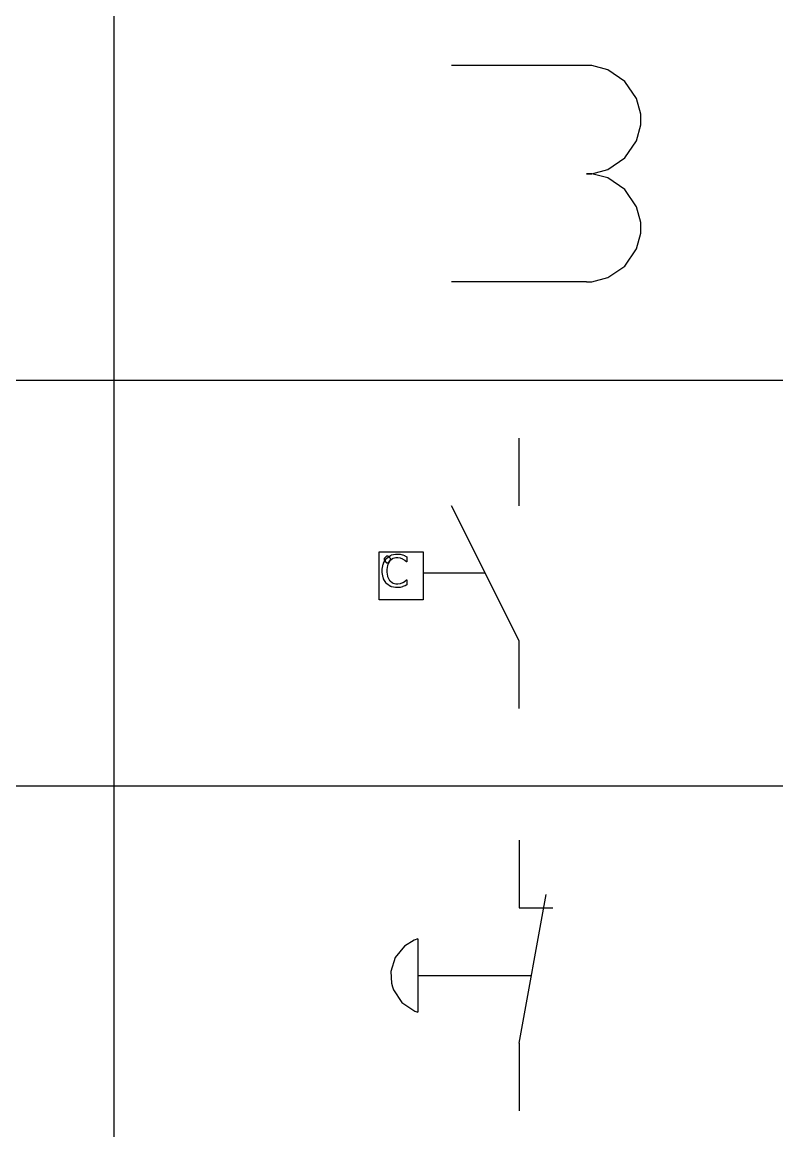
# Model space of a CAD drawing. Header units: millimetres. Extents: x 1974 to 2099, y 1386 to 1555.
# Drawn here: x 2076.695 to 2078.661, y 1483.691 to 1486.577 of the extents above; entities that cross this region are included whole.
import ezdxf

# ---------------------------------------------------------------- set-up
doc = ezdxf.new("R2010")
doc.units = ezdxf.units.MM
doc.layers.add('TEXTO', color=4, linetype='Continuous')

msp = doc.modelspace()

# ---------------------------------------------------------------- linework, layer by layer
at = {"layer": 'TEXTO', "color": 0}
for p, q in [((2076.9334, 1489.868), (2076.9334, 1472.9723)), ((2078.1653, 1486.4637), (2077.8134, 1486.4637)), ((2078.179, 1486.4637), (2078.1653, 1486.4637)), ((2078.2201, 1486.4526), (2078.179, 1486.4637)), ((2078.2648, 1486.4225), (2078.2201, 1486.4526)), ((2078.2949, 1486.3777), (2078.2648, 1486.4225)), ((2078.3061, 1486.3367), (2078.2949, 1486.3777)), ((2078.3061, 1486.323), (2078.3061, 1486.3367)), ((2078.3061, 1486.3092), (2078.3061, 1486.323)), ((2078.2949, 1486.2681), (2078.3061, 1486.3092)), ((2078.2648, 1486.2234), (2078.2949, 1486.2681)), ((2078.2201, 1486.1932), (2078.2648, 1486.2234)), ((2078.179, 1486.1821), (2078.1653, 1486.1821)), ((2078.1653, 1486.1821), (2078.179, 1486.1821)), ((2078.179, 1486.1821), (2078.2201, 1486.1932)), ((2078.2201, 1486.171), (2078.179, 1486.1821)), ((2078.2648, 1486.1408), (2078.2201, 1486.171)), ((2078.2949, 1486.0961), (2078.2648, 1486.1408)), ((2078.3061, 1486.0551), (2078.2949, 1486.0961)), ((2078.3061, 1486.0413), (2078.3061, 1486.0551)), ((2078.2949, 1485.9865), (2078.3061, 1486.0276)), ((2078.3061, 1486.0276), (2078.3061, 1486.0413)), ((2078.2648, 1485.9418), (2078.2949, 1485.9865)), ((2078.2201, 1485.9116), (2078.2648, 1485.9418)), ((2078.179, 1485.9006), (2078.2201, 1485.9116)), ((2078.1653, 1485.9006), (2077.8134, 1485.9006)), ((2078.1653, 1485.9006), (2078.179, 1485.9006)), ((2098.7779, 1485.644), (2069.8934, 1485.644)), ((2077.9894, 1485.3181), (2077.9894, 1485.4941)), ((2077.9894, 1484.9661), (2077.8134, 1485.3181)), ((2077.6253, 1485.1982), (2077.7397, 1485.1982)), ((2077.6253, 1485.0735), (2077.6253, 1485.1982)), ((2077.6445, 1485.1816), (2077.6545, 1485.1887)), ((2077.6545, 1485.1887), (2077.6557, 1485.1892)), ((2077.6557, 1485.1892), (2077.6568, 1485.1898)), ((2077.6568, 1485.1898), (2077.6676, 1485.1923)), ((2077.6676, 1485.1923), (2077.6712, 1485.1923)), ((2077.6712, 1485.1923), (2077.6731, 1485.1923)), ((2077.6731, 1485.1923), (2077.6784, 1485.1918)), ((2077.6784, 1485.1918), (2077.6791, 1485.1916)), ((2077.6791, 1485.1916), (2077.6797, 1485.1916)), ((2077.6797, 1485.1916), (2077.6854, 1485.1902)), ((2077.6854, 1485.1902), (2077.6859, 1485.19)), ((2077.6859, 1485.19), (2077.6864, 1485.1899)), ((2077.6864, 1485.1899), (2077.6911, 1485.1882)), ((2077.6911, 1485.1882), (2077.6916, 1485.1879)), ((2077.6916, 1485.1879), (2077.6921, 1485.1877)), ((2077.6921, 1485.1877), (2077.6967, 1485.1854)), ((2077.7397, 1485.1982), (2077.7397, 1485.0735)), ((2077.6331, 1485.1531), (2077.6353, 1485.1657)), ((2077.6353, 1485.1657), (2077.6358, 1485.1669)), ((2077.6358, 1485.1669), (2077.6362, 1485.1683)), ((2077.6362, 1485.1683), (2077.6428, 1485.1796)), ((2077.6438, 1485.1866), (2077.6376, 1485.1803)), ((2077.6376, 1485.1803), (2077.6376, 1485.1782)), ((2077.6376, 1485.1782), (2077.6376, 1485.1761)), ((2077.6376, 1485.1761), (2077.6438, 1485.1697)), ((2077.6428, 1485.1796), (2077.6437, 1485.1806)), ((2077.6437, 1485.1806), (2077.6445, 1485.1816)), ((2077.6459, 1485.1866), (2077.6438, 1485.1866)), ((2077.6438, 1485.1697), (2077.6459, 1485.1697)), ((2077.6464, 1485.1621), (2077.6448, 1485.1519)), ((2077.6479, 1485.1866), (2077.6459, 1485.1866)), ((2077.6459, 1485.1697), (2077.6479, 1485.1697)), ((2077.6468, 1485.1631), (2077.6464, 1485.1621)), ((2077.6471, 1485.1642), (2077.6468, 1485.1631)), ((2077.6517, 1485.1732), (2077.6471, 1485.1642)), ((2077.6543, 1485.1803), (2077.6479, 1485.1866)), ((2077.6479, 1485.1697), (2077.6543, 1485.1761)), ((2077.6524, 1485.1739), (2077.6517, 1485.1732)), ((2077.653, 1485.1747), (2077.6524, 1485.1739)), ((2077.66, 1485.1802), (2077.653, 1485.1747)), ((2077.6543, 1485.1782), (2077.6543, 1485.1803)), ((2077.6543, 1485.1761), (2077.6543, 1485.1782)), ((2077.6543, 1485.1782), (2077.6543, 1485.1782)), ((2077.6609, 1485.1804), (2077.66, 1485.1802)), ((2077.6617, 1485.1808), (2077.6609, 1485.1804)), ((2077.6684, 1485.1826), (2077.6617, 1485.1808)), ((2077.671, 1485.1826), (2077.6684, 1485.1826)), ((2077.6731, 1485.1826), (2077.671, 1485.1826)), ((2077.6792, 1485.1818), (2077.6731, 1485.1826)), ((2077.6799, 1485.1816), (2077.6792, 1485.1818)), ((2077.6805, 1485.1814), (2077.6799, 1485.1816)), ((2077.6863, 1485.179), (2077.6805, 1485.1814)), ((2077.6869, 1485.1787), (2077.6863, 1485.179)), ((2077.6874, 1485.1784), (2077.6869, 1485.1787)), ((2077.6922, 1485.1752), (2077.6874, 1485.1784)), ((2077.6926, 1485.1749), (2077.6922, 1485.1752)), ((2077.693, 1485.1746), (2077.6926, 1485.1749)), ((2077.6961, 1485.1718), (2077.693, 1485.1746)), ((2077.6964, 1485.1716), (2077.6961, 1485.1718)), ((2077.6972, 1485.1716), (2077.6964, 1485.1716)), ((2077.6967, 1485.1854), (2077.6972, 1485.1851)), ((2077.6972, 1485.1851), (2077.6972, 1485.1716)), ((2077.6331, 1485.1484), (2077.6331, 1485.1531)), ((2077.6331, 1485.144), (2077.6331, 1485.1484)), ((2077.6354, 1485.1309), (2077.6331, 1485.144)), ((2077.636, 1485.1295), (2077.6354, 1485.1309)), ((2077.6363, 1485.1281), (2077.636, 1485.1295)), ((2077.6448, 1485.1519), (2077.6448, 1485.1484)), ((2077.6448, 1485.1484), (2077.6448, 1485.1447)), ((2077.6448, 1485.1447), (2077.6465, 1485.1345)), ((2077.6465, 1485.1345), (2077.6469, 1485.1335)), ((2077.6469, 1485.1335), (2077.6472, 1485.1325)), ((2077.6472, 1485.1325), (2077.652, 1485.1236)), ((2077.9014, 1485.1421), (2077.7397, 1485.1421)), ((2077.6429, 1485.1168), (2077.6363, 1485.1281)), ((2077.6438, 1485.1158), (2077.6429, 1485.1168)), ((2077.6446, 1485.115), (2077.6438, 1485.1158)), ((2077.6545, 1485.108), (2077.6446, 1485.115)), ((2077.652, 1485.1236), (2077.6527, 1485.1228)), ((2077.6527, 1485.1228), (2077.6533, 1485.1222)), ((2077.6533, 1485.1222), (2077.66, 1485.1169)), ((2077.6557, 1485.1076), (2077.6545, 1485.108)), ((2077.6569, 1485.1071), (2077.6557, 1485.1076)), ((2077.6671, 1485.1048), (2077.6569, 1485.1071)), ((2077.66, 1485.1169), (2077.661, 1485.1166)), ((2077.661, 1485.1166), (2077.6617, 1485.1163)), ((2077.6617, 1485.1163), (2077.6687, 1485.1144)), ((2077.671, 1485.1048), (2077.6671, 1485.1048)), ((2077.6687, 1485.1144), (2077.671, 1485.1144)), ((2077.671, 1485.1144), (2077.6733, 1485.1144)), ((2077.6728, 1485.1048), (2077.671, 1485.1048)), ((2077.671, 1485.1048), (2077.671, 1485.1048)), ((2077.6786, 1485.1052), (2077.6728, 1485.1048)), ((2077.6733, 1485.1144), (2077.6793, 1485.1154)), ((2077.6792, 1485.1053), (2077.6786, 1485.1052)), ((2077.6797, 1485.1055), (2077.6792, 1485.1053)), ((2077.6793, 1485.1154), (2077.68, 1485.1156)), ((2077.6853, 1485.1069), (2077.6797, 1485.1055)), ((2077.68, 1485.1156), (2077.6807, 1485.1158)), ((2077.6807, 1485.1158), (2077.6869, 1485.1183)), ((2077.6859, 1485.1071), (2077.6853, 1485.1069)), ((2077.6866, 1485.1074), (2077.6859, 1485.1071)), ((2077.6915, 1485.1093), (2077.6866, 1485.1074)), ((2077.6869, 1485.1183), (2077.6874, 1485.1186)), ((2077.6874, 1485.1186), (2077.6879, 1485.1189)), ((2077.6879, 1485.1189), (2077.6924, 1485.1219)), ((2077.692, 1485.1095), (2077.6915, 1485.1093)), ((2077.6924, 1485.1097), (2077.692, 1485.1095)), ((2077.6924, 1485.1219), (2077.6928, 1485.1222)), ((2077.6967, 1485.1118), (2077.6924, 1485.1097)), ((2077.6928, 1485.1222), (2077.6931, 1485.1226)), ((2077.6931, 1485.1226), (2077.6961, 1485.1252)), ((2077.6961, 1485.1252), (2077.6964, 1485.1254)), ((2077.6964, 1485.1254), (2077.6972, 1485.1254)), ((2077.6972, 1485.112), (2077.6967, 1485.1118)), ((2077.6972, 1485.1254), (2077.6972, 1485.112)), ((2077.7397, 1485.0735), (2077.6253, 1485.0735)), ((2077.9894, 1484.7901), (2077.9894, 1484.9661)), ((2098.7779, 1484.5882), (2069.8934, 1484.5882)), ((2077.9894, 1484.4473), (2077.9894, 1484.2713)), ((2077.9894, 1483.9193), (2078.0597, 1484.3065)), ((2077.9894, 1484.2713), (2078.0773, 1484.2713)), ((2077.7159, 1484.1876), (2077.6905, 1484.1715)), ((2077.7252, 1484.1904), (2077.7159, 1484.1876)), ((2077.7252, 1484.1904), (2077.7252, 1484.0003)), ((2077.6905, 1484.1715), (2077.6666, 1484.1419)), ((2077.6666, 1484.1419), (2077.6555, 1484.1054)), ((2077.6555, 1484.1054), (2077.6566, 1484.0754)), ((2077.7252, 1484.0953), (2078.0213, 1484.0953)), ((2077.6566, 1484.0754), (2077.6595, 1484.0661)), ((2077.6595, 1484.0661), (2077.6619, 1484.0583)), ((2077.6619, 1484.0583), (2077.6843, 1484.0251)), ((2077.6843, 1484.0251), (2077.7174, 1484.0026)), ((2077.7174, 1484.0026), (2077.7252, 1484.0003)), ((2077.9894, 1483.9193), (2077.9894, 1483.7434))]:
    msp.add_line(p, q, dxfattribs=at)

doc.saveas('drawing.dxf')
